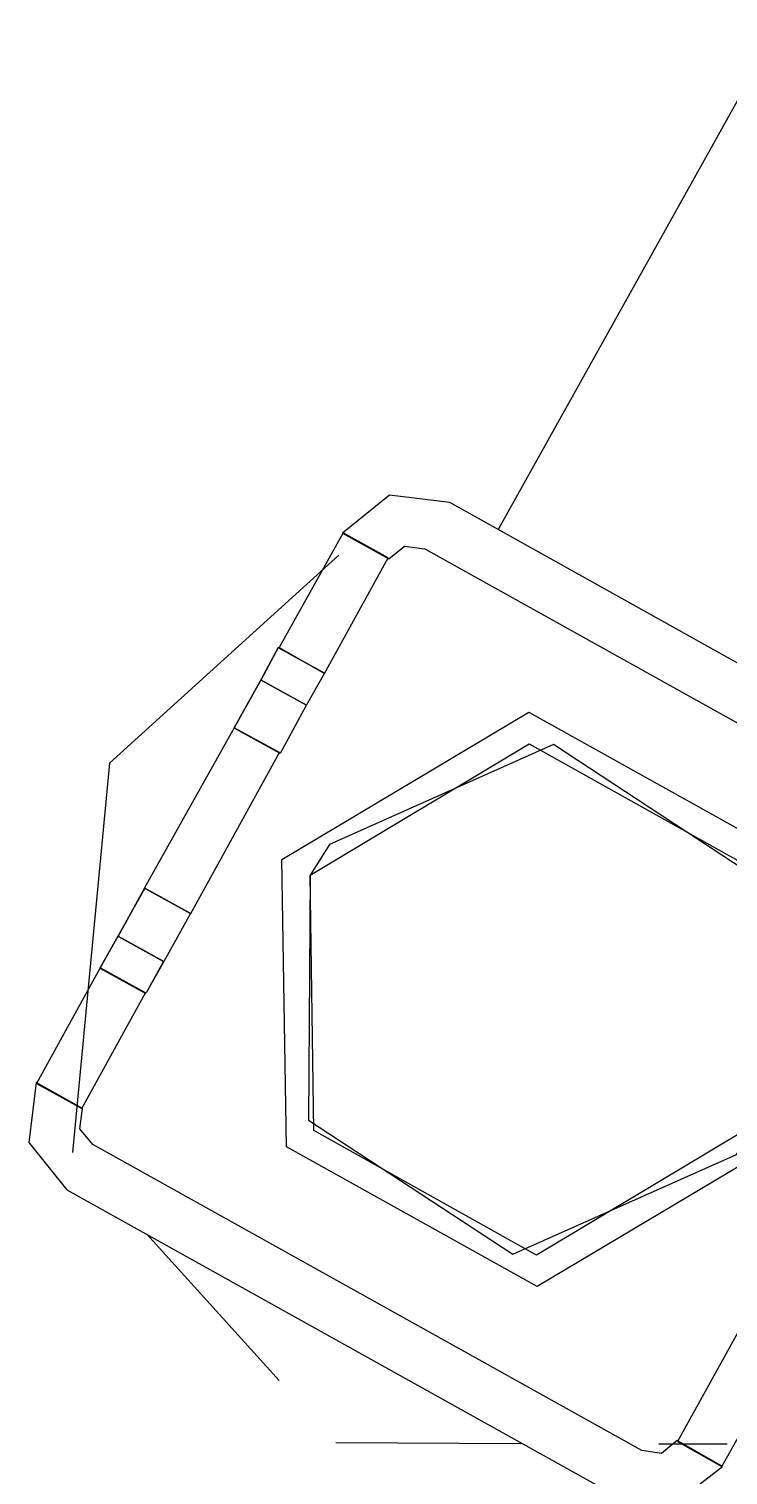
# Model space of a CAD drawing. Header units: metres. Extents: x 2.3 to 42.8, y 0.9 to 31.9.
# Drawn here: x 22.88935 to 22.89985, y 14.10033 to 14.12205 of the extents above; entities that cross this region are included whole.
import ezdxf

# ---------------------------------------------------------------- set-up
doc = ezdxf.new("R2010")
doc.units = ezdxf.units.M
doc.layers.add('PARETI_STRUTTURE', color=7, linetype='Continuous')

msp = doc.modelspace()

# ---------------------------------------------------------------- linework, layer by layer
at = {"layer": 'PARETI_STRUTTURE'}
for points in [[(22.979368, 14.263238), (22.896395, 14.11453)], [(22.894002, 14.114145), (22.890558, 14.11102), (22.890002, 14.105173)], [(22.892432, 14.111552), (22.892835, 14.112274), (22.893099, 14.11276)], [(22.892432, 14.111552), (22.892835, 14.112274), (22.893099, 14.11276)], [(22.892432, 14.111552), (22.892835, 14.112274), (22.893099, 14.11276)], [(22.892432, 14.111552), (22.892835, 14.112274), (22.893099, 14.11276)], [(22.892432, 14.111552), (22.892835, 14.112274), (22.893099, 14.11276)], [(22.892432, 14.111552), (22.892835, 14.112274), (22.893099, 14.11276)], [(22.892432, 14.111552), (22.892835, 14.112274), (22.893099, 14.11276)], [(22.892432, 14.111552), (22.892835, 14.112274), (22.893099, 14.11276)], [(22.892432, 14.111552), (22.892835, 14.112274), (22.893099, 14.11276)], [(22.892432, 14.111552), (22.892835, 14.112274), (22.893099, 14.11276)], [(22.892432, 14.111552), (22.892835, 14.112274), (22.893099, 14.11276)], [(22.892432, 14.111552), (22.892835, 14.112274), (22.893099, 14.11276)], [(22.892432, 14.111552), (22.892835, 14.112274), (22.893099, 14.11276)], [(22.892432, 14.111552), (22.892835, 14.112274), (22.893099, 14.11276)], [(22.892432, 14.111552), (22.892835, 14.112274), (22.893099, 14.11276)], [(22.892432, 14.111552), (22.892835, 14.112274), (22.893099, 14.11276)], [(22.892432, 14.111552), (22.892835, 14.112274), (22.893099, 14.11276)], [(22.892432, 14.111552), (22.892835, 14.112274), (22.893099, 14.11276)], [(22.892432, 14.111552), (22.892835, 14.112274), (22.893099, 14.11276)], [(22.892432, 14.111552), (22.892835, 14.112274), (22.893099, 14.11276)], [(22.892432, 14.111552), (22.892835, 14.112274), (22.893099, 14.11276)], [(22.892432, 14.111552), (22.892835, 14.112274), (22.893099, 14.11276)], [(22.892432, 14.111552), (22.892835, 14.112274), (22.893099, 14.11276)], [(22.892432, 14.111552), (22.892835, 14.112274), (22.893099, 14.11276)], [(22.892432, 14.111552), (22.892835, 14.112274), (22.893099, 14.11276)], [(22.892432, 14.111552), (22.892835, 14.112274), (22.893099, 14.11276)], [(22.892432, 14.111552), (22.892835, 14.112274), (22.893099, 14.11276)], [(22.892432, 14.111552), (22.892835, 14.112274), (22.893099, 14.11276)], [(22.892432, 14.111552), (22.892835, 14.112274), (22.893099, 14.11276)], [(22.892432, 14.111552), (22.892835, 14.112274), (22.893099, 14.11276)], [(22.892432, 14.111552), (22.892835, 14.112274), (22.893099, 14.11276)], [(22.892432, 14.111552), (22.892835, 14.112274), (22.893099, 14.11276)], [(22.892432, 14.111552), (22.892835, 14.112274), (22.893099, 14.11276)], [(22.892432, 14.111552), (22.892835, 14.112274), (22.893099, 14.11276)], [(22.892432, 14.111552), (22.892835, 14.112274), (22.893099, 14.11276)], [(22.892432, 14.111552), (22.892835, 14.112274), (22.893099, 14.11276)], [(22.892432, 14.111552), (22.892835, 14.112274), (22.893099, 14.11276)], [(22.892432, 14.111552), (22.892835, 14.112274), (22.893099, 14.11276)], [(22.892432, 14.111552), (22.892835, 14.112274), (22.893099, 14.11276)], [(22.892432, 14.111552), (22.892835, 14.112274), (22.893099, 14.11276)], [(22.892432, 14.111552), (22.892835, 14.112274), (22.893099, 14.11276)], [(22.892432, 14.111552), (22.892835, 14.112274), (22.893099, 14.11276)], [(22.892432, 14.111552), (22.892835, 14.112274), (22.893099, 14.11276)], [(22.892432, 14.111552), (22.892835, 14.112274), (22.893099, 14.11276)], [(22.892432, 14.111552), (22.892835, 14.112274), (22.893099, 14.11276)], [(22.892432, 14.111552), (22.892835, 14.112274), (22.893099, 14.11276)], [(22.892432, 14.111552), (22.892835, 14.112274), (22.893099, 14.11276)], [(22.892432, 14.111552), (22.892835, 14.112274), (22.893099, 14.11276)], [(22.892432, 14.111552), (22.892835, 14.112274), (22.893099, 14.11276)], [(22.892432, 14.111552), (22.892835, 14.112274), (22.893099, 14.11276)], [(22.89379, 14.112373), (22.893109, 14.112748)], [(22.89379, 14.112373), (22.893109, 14.112748)], [(22.89379, 14.112373), (22.893109, 14.112748)], [(22.89379, 14.112373), (22.893109, 14.112748)], [(22.89379, 14.112373), (22.893109, 14.112748)], [(22.89379, 14.112373), (22.893109, 14.112748)], [(22.89379, 14.112373), (22.893109, 14.112748)], [(22.89379, 14.112373), (22.893109, 14.112748)], [(22.89379, 14.112373), (22.893109, 14.112748)], [(22.89379, 14.112373), (22.893109, 14.112748)], [(22.89379, 14.112373), (22.893109, 14.112748)], [(22.89379, 14.112373), (22.893109, 14.112748)], [(22.89379, 14.112373), (22.893109, 14.112748)], [(22.89379, 14.112373), (22.893109, 14.112748)], [(22.89379, 14.112373), (22.893109, 14.112748)], [(22.89379, 14.112373), (22.893109, 14.112748)], [(22.89379, 14.112373), (22.893109, 14.112748)], [(22.89379, 14.112373), (22.893109, 14.112748)], [(22.89379, 14.112373), (22.893109, 14.112748)], [(22.89379, 14.112373), (22.893109, 14.112748)], [(22.89379, 14.112373), (22.893109, 14.112748)], [(22.89379, 14.112373), (22.893109, 14.112748)], [(22.89379, 14.112373), (22.893109, 14.112748)], [(22.89379, 14.112373), (22.893109, 14.112748)], [(22.89379, 14.112373), (22.893109, 14.112748)], [(22.89379, 14.112373), (22.893109, 14.112748)], [(22.89379, 14.112373), (22.893109, 14.112748)], [(22.89379, 14.112373), (22.893109, 14.112748)], [(22.89379, 14.112373), (22.893109, 14.112748)], [(22.89379, 14.112373), (22.893109, 14.112748)], [(22.89379, 14.112373), (22.893109, 14.112748)], [(22.89379, 14.112373), (22.893109, 14.112748)], [(22.89379, 14.112373), (22.893109, 14.112748)], [(22.89379, 14.112373), (22.893109, 14.112748)], [(22.89379, 14.112373), (22.893109, 14.112748)], [(22.89379, 14.112373), (22.893109, 14.112748)], [(22.89379, 14.112373), (22.893109, 14.112748)], [(22.89379, 14.112373), (22.893109, 14.112748)], [(22.89379, 14.112373), (22.893109, 14.112748)], [(22.89379, 14.112373), (22.893109, 14.112748)], [(22.89379, 14.112373), (22.893109, 14.112748)], [(22.89379, 14.112373), (22.893109, 14.112748)], [(22.89379, 14.112373), (22.893109, 14.112748)], [(22.89379, 14.112373), (22.893109, 14.112748)], [(22.89379, 14.112373), (22.893109, 14.112748)], [(22.89379, 14.112373), (22.893109, 14.112748)], [(22.89379, 14.112373), (22.893109, 14.112748)], [(22.89379, 14.112373), (22.893109, 14.112748)], [(22.89379, 14.112373), (22.893109, 14.112748)], [(22.89379, 14.112373), (22.893109, 14.112748)], [(22.89379, 14.112373), (22.893512, 14.111887), (22.893123, 14.111165)], [(22.89379, 14.112373), (22.893512, 14.111887), (22.893123, 14.111165)], [(22.89379, 14.112373), (22.893512, 14.111887), (22.893123, 14.111165)], [(22.89379, 14.112373), (22.893512, 14.111887), (22.893123, 14.111165)], [(22.89379, 14.112373), (22.893512, 14.111887), (22.893123, 14.111165)], [(22.89379, 14.112373), (22.893512, 14.111887), (22.893123, 14.111165)], [(22.89379, 14.112373), (22.893512, 14.111887), (22.893123, 14.111165)], [(22.89379, 14.112373), (22.893512, 14.111887), (22.893123, 14.111165)], [(22.89379, 14.112373), (22.893512, 14.111887), (22.893123, 14.111165)], [(22.89379, 14.112373), (22.893512, 14.111887), (22.893123, 14.111165)], [(22.89379, 14.112373), (22.893512, 14.111887), (22.893123, 14.111165)], [(22.89379, 14.112373), (22.893512, 14.111887), (22.893123, 14.111165)], [(22.89379, 14.112373), (22.893512, 14.111887), (22.893123, 14.111165)], [(22.89379, 14.112373), (22.893512, 14.111887), (22.893123, 14.111165)], [(22.89379, 14.112373), (22.893512, 14.111887), (22.893123, 14.111165)], [(22.89379, 14.112373), (22.893512, 14.111887), (22.893123, 14.111165)], [(22.89379, 14.112373), (22.893512, 14.111887), (22.893123, 14.111165)], [(22.89379, 14.112373), (22.893512, 14.111887), (22.893123, 14.111165)], [(22.89379, 14.112373), (22.893512, 14.111887), (22.893123, 14.111165)], [(22.89379, 14.112373), (22.893512, 14.111887), (22.893123, 14.111165)], [(22.89379, 14.112373), (22.893512, 14.111887), (22.893123, 14.111165)], [(22.89379, 14.112373), (22.893512, 14.111887), (22.893123, 14.111165)], [(22.89379, 14.112373), (22.893512, 14.111887), (22.893123, 14.111165)], [(22.89379, 14.112373), (22.893512, 14.111887), (22.893123, 14.111165)], [(22.89379, 14.112373), (22.893512, 14.111887), (22.893123, 14.111165)], [(22.89379, 14.112373), (22.893512, 14.111887), (22.893123, 14.111165)], [(22.89379, 14.112373), (22.893512, 14.111887), (22.893123, 14.111165)], [(22.89379, 14.112373), (22.893512, 14.111887), (22.893123, 14.111165)], [(22.89379, 14.112373), (22.893512, 14.111887), (22.893123, 14.111165)], [(22.89379, 14.112373), (22.893512, 14.111887), (22.893123, 14.111165)], [(22.89379, 14.112373), (22.893512, 14.111887), (22.893123, 14.111165)], [(22.89379, 14.112373), (22.893512, 14.111887), (22.893123, 14.111165)], [(22.89379, 14.112373), (22.893512, 14.111887), (22.893123, 14.111165)], [(22.89379, 14.112373), (22.893512, 14.111887), (22.893123, 14.111165)], [(22.89379, 14.112373), (22.893512, 14.111887), (22.893123, 14.111165)], [(22.89379, 14.112373), (22.893512, 14.111887), (22.893123, 14.111165)], [(22.89379, 14.112373), (22.893512, 14.111887), (22.893123, 14.111165)], [(22.89379, 14.112373), (22.893512, 14.111887), (22.893123, 14.111165)], [(22.89379, 14.112373), (22.893512, 14.111887), (22.893123, 14.111165)], [(22.89379, 14.112373), (22.893512, 14.111887), (22.893123, 14.111165)], [(22.89379, 14.112373), (22.893512, 14.111887), (22.893123, 14.111165)], [(22.89379, 14.112373), (22.893512, 14.111887), (22.893123, 14.111165)], [(22.89379, 14.112373), (22.893512, 14.111887), (22.893123, 14.111165)], [(22.89379, 14.112373), (22.893512, 14.111887), (22.893123, 14.111165)], [(22.89379, 14.112373), (22.893512, 14.111887), (22.893123, 14.111165)], [(22.89379, 14.112373), (22.893512, 14.111887), (22.893123, 14.111165)], [(22.89379, 14.112373), (22.893512, 14.111887), (22.893123, 14.111165)], [(22.89379, 14.112373), (22.893512, 14.111887), (22.893123, 14.111165)], [(22.89379, 14.112373), (22.893512, 14.111887), (22.893123, 14.111165)], [(22.89379, 14.112373), (22.893512, 14.111887), (22.893123, 14.111165)], [(22.89379, 14.112373), (22.893512, 14.111887), (22.893123, 14.111165)], [(22.89379, 14.112373), (22.893512, 14.111887), (22.893123, 14.111165)], [(22.89379, 14.112373), (22.893512, 14.111887), (22.893123, 14.111165)], [(22.89379, 14.112373), (22.893512, 14.111887), (22.893123, 14.111165)], [(22.893519, 14.111888), (22.892838, 14.112263)], [(22.893519, 14.111888), (22.892838, 14.112263)], [(22.893519, 14.111888), (22.892838, 14.112263)], [(22.893519, 14.111888), (22.892838, 14.112263)], [(22.893519, 14.111888), (22.892838, 14.112263)], [(22.893519, 14.111888), (22.892838, 14.112263)], [(22.893519, 14.111888), (22.892838, 14.112263)], [(22.893519, 14.111888), (22.892838, 14.112263)], [(22.893519, 14.111888), (22.892838, 14.112263)], [(22.893519, 14.111888), (22.892838, 14.112263)], [(22.893519, 14.111888), (22.892838, 14.112263)], [(22.893519, 14.111888), (22.892838, 14.112263)], [(22.893519, 14.111888), (22.892838, 14.112263)], [(22.893519, 14.111888), (22.892838, 14.112263)], [(22.893519, 14.111888), (22.892838, 14.112263)], [(22.893519, 14.111888), (22.892838, 14.112263)], [(22.893519, 14.111888), (22.892838, 14.112263)], [(22.893519, 14.111888), (22.892838, 14.112263)], [(22.893519, 14.111888), (22.892838, 14.112263)], [(22.893519, 14.111888), (22.892838, 14.112263)], [(22.893519, 14.111888), (22.892838, 14.112263)], [(22.893519, 14.111888), (22.892838, 14.112263)], [(22.893519, 14.111888), (22.892838, 14.112263)], [(22.893519, 14.111888), (22.892838, 14.112263)], [(22.893519, 14.111888), (22.892838, 14.112263)], [(22.893519, 14.111888), (22.892838, 14.112263)], [(22.893519, 14.111888), (22.892838, 14.112263)], [(22.893519, 14.111888), (22.892838, 14.112263)], [(22.893519, 14.111888), (22.892838, 14.112263)], [(22.893519, 14.111888), (22.892838, 14.112263)], [(22.893519, 14.111888), (22.892838, 14.112263)], [(22.893519, 14.111888), (22.892838, 14.112263)], [(22.893519, 14.111888), (22.892838, 14.112263)], [(22.893519, 14.111888), (22.892838, 14.112263)], [(22.893519, 14.111888), (22.892838, 14.112263)], [(22.893519, 14.111888), (22.892838, 14.112263)], [(22.893519, 14.111888), (22.892838, 14.112263)], [(22.893519, 14.111888), (22.892838, 14.112263)], [(22.893519, 14.111888), (22.892838, 14.112263)], [(22.893519, 14.111888), (22.892838, 14.112263)], [(22.893519, 14.111888), (22.892838, 14.112263)], [(22.893519, 14.111888), (22.892838, 14.112263)], [(22.893519, 14.111888), (22.892838, 14.112263)], [(22.893519, 14.111888), (22.892838, 14.112263)], [(22.893519, 14.111888), (22.892838, 14.112263)], [(22.893519, 14.111888), (22.892838, 14.112263)], [(22.893519, 14.111888), (22.892838, 14.112263)], [(22.893519, 14.111888), (22.892838, 14.112263)], [(22.893519, 14.111888), (22.892838, 14.112263)], [(22.893519, 14.111888), (22.892838, 14.112263)], [(22.893519, 14.111888), (22.892838, 14.112263)], [(22.893519, 14.111888), (22.892838, 14.112263)], [(22.893519, 14.111888), (22.892838, 14.112263)], [(22.893519, 14.111888), (22.892838, 14.112263)], [(22.893519, 14.111888), (22.892838, 14.112263)], [(22.893519, 14.111888), (22.892838, 14.112263)], [(22.893519, 14.111888), (22.892838, 14.112263)], [(22.893519, 14.111888), (22.892838, 14.112263)], [(22.893519, 14.111888), (22.892838, 14.112263)], [(22.893519, 14.111888), (22.892838, 14.112263)], [(22.893519, 14.111888), (22.892838, 14.112263)], [(22.893519, 14.111888), (22.892838, 14.112263)], [(22.893519, 14.111888), (22.892838, 14.112263)], [(22.893519, 14.111888), (22.892838, 14.112263)], [(22.893519, 14.111888), (22.892838, 14.112263)], [(22.893519, 14.111888), (22.892838, 14.112263)], [(22.893519, 14.111888), (22.892838, 14.112263)], [(22.893519, 14.111888), (22.892838, 14.112263)], [(22.893519, 14.111888), (22.892838, 14.112263)], [(22.893519, 14.111888), (22.892838, 14.112263)], [(22.893519, 14.111888), (22.892838, 14.112263)], [(22.893519, 14.111888), (22.892838, 14.112263)], [(22.893519, 14.111888), (22.892838, 14.112263)], [(22.893519, 14.111888), (22.892838, 14.112263)], [(22.893519, 14.111888), (22.892838, 14.112263)], [(22.893519, 14.111888), (22.892838, 14.112263)], [(22.893519, 14.111888), (22.892838, 14.112263)], [(22.893519, 14.111888), (22.892838, 14.112263)], [(22.893519, 14.111888), (22.892838, 14.112263)], [(22.893519, 14.111888), (22.892838, 14.112263)], [(22.893519, 14.111888), (22.892838, 14.112263)], [(22.893519, 14.111888), (22.892838, 14.112263)], [(22.893519, 14.111888), (22.892838, 14.112263)], [(22.893519, 14.111888), (22.892838, 14.112263)], [(22.893519, 14.111888), (22.892838, 14.112263)], [(22.893519, 14.111888), (22.892838, 14.112263)], [(22.893519, 14.111888), (22.892838, 14.112263)], [(22.893519, 14.111888), (22.892838, 14.112263)], [(22.893519, 14.111888), (22.892838, 14.112263)], [(22.893519, 14.111888), (22.892838, 14.112263)], [(22.893519, 14.111888), (22.892838, 14.112263)], [(22.893519, 14.111888), (22.892838, 14.112263)], [(22.893519, 14.111888), (22.892838, 14.112263)], [(22.893519, 14.111888), (22.892838, 14.112263)], [(22.893519, 14.111888), (22.892838, 14.112263)], [(22.893519, 14.111888), (22.892838, 14.112263)], [(22.893519, 14.111888), (22.892838, 14.112263)], [(22.893519, 14.111888), (22.892838, 14.112263)], [(22.893519, 14.111888), (22.892838, 14.112263)], [(22.893519, 14.111888), (22.892838, 14.112263)], [(22.893519, 14.111888), (22.892838, 14.112263)], [(22.893519, 14.111888), (22.892838, 14.112263)], [(22.893519, 14.111888), (22.892838, 14.112263)], [(22.893519, 14.111888), (22.892838, 14.112263)], [(22.893117, 14.11117), (22.892437, 14.111545)], [(22.893117, 14.11117), (22.892437, 14.111545)], [(22.893117, 14.11117), (22.892437, 14.111545)], [(22.893117, 14.11117), (22.892437, 14.111545)], [(22.893117, 14.11117), (22.892437, 14.111545)], [(22.893117, 14.11117), (22.892437, 14.111545)], [(22.893117, 14.11117), (22.892437, 14.111545)], [(22.893117, 14.11117), (22.892437, 14.111545)], [(22.893117, 14.11117), (22.892437, 14.111545)], [(22.893117, 14.11117), (22.892437, 14.111545)], [(22.893117, 14.11117), (22.892437, 14.111545)], [(22.893117, 14.11117), (22.892437, 14.111545)], [(22.893117, 14.11117), (22.892437, 14.111545)], [(22.893117, 14.11117), (22.892437, 14.111545)], [(22.893117, 14.11117), (22.892437, 14.111545)], [(22.893117, 14.11117), (22.892437, 14.111545)], [(22.893117, 14.11117), (22.892437, 14.111545)], [(22.893117, 14.11117), (22.892437, 14.111545)], [(22.893117, 14.11117), (22.892437, 14.111545)], [(22.893117, 14.11117), (22.892437, 14.111545)], [(22.893117, 14.11117), (22.892437, 14.111545)], [(22.893117, 14.11117), (22.892437, 14.111545)], [(22.893117, 14.11117), (22.892437, 14.111545)], [(22.893117, 14.11117), (22.892437, 14.111545)], [(22.893117, 14.11117), (22.892437, 14.111545)], [(22.893117, 14.11117), (22.892437, 14.111545)], [(22.893117, 14.11117), (22.892437, 14.111545)], [(22.893117, 14.11117), (22.892437, 14.111545)], [(22.893117, 14.11117), (22.892437, 14.111545)], [(22.893117, 14.11117), (22.892437, 14.111545)], [(22.893117, 14.11117), (22.892437, 14.111545)], [(22.893117, 14.11117), (22.892437, 14.111545)], [(22.893117, 14.11117), (22.892437, 14.111545)], [(22.893117, 14.11117), (22.892437, 14.111545)], [(22.893117, 14.11117), (22.892437, 14.111545)], [(22.893117, 14.11117), (22.892437, 14.111545)], [(22.893117, 14.11117), (22.892437, 14.111545)], [(22.893117, 14.11117), (22.892437, 14.111545)], [(22.893117, 14.11117), (22.892437, 14.111545)], [(22.893117, 14.11117), (22.892437, 14.111545)], [(22.893117, 14.11117), (22.892437, 14.111545)], [(22.893117, 14.11117), (22.892437, 14.111545)], [(22.893117, 14.11117), (22.892437, 14.111545)], [(22.893117, 14.11117), (22.892437, 14.111545)], [(22.893117, 14.11117), (22.892437, 14.111545)], [(22.893117, 14.11117), (22.892437, 14.111545)], [(22.893117, 14.11117), (22.892437, 14.111545)], [(22.893117, 14.11117), (22.892437, 14.111545)], [(22.893117, 14.11117), (22.892437, 14.111545)], [(22.893117, 14.11117), (22.892437, 14.111545)], [(22.890684, 14.108416), (22.89042, 14.107944), (22.890684, 14.108416), (22.89042, 14.107944), (22.890684, 14.108416), (22.89042, 14.107944), (22.890684, 14.108416), (22.89042, 14.107944), (22.890684, 14.108416), (22.89042, 14.107944), (22.890684, 14.108416), (22.89042, 14.107944), (22.890684, 14.108416), (22.89042, 14.107944), (22.890684, 14.108416), (22.89042, 14.107944), (22.890684, 14.108416), (22.89042, 14.107944), (22.890684, 14.108416), (22.89042, 14.107944), (22.890684, 14.108416), (22.89042, 14.107944), (22.890684, 14.108416), (22.89042, 14.107944), (22.890684, 14.108416), (22.89042, 14.107944), (22.890684, 14.108416), (22.89042, 14.107944), (22.890684, 14.108416), (22.89042, 14.107944), (22.890684, 14.108416), (22.89042, 14.107944), (22.890684, 14.108416), (22.89042, 14.107944), (22.890684, 14.108416), (22.89042, 14.107944), (22.890684, 14.108416), (22.89042, 14.107944), (22.890684, 14.108416), (22.89042, 14.107944), (22.890684, 14.108416), (22.89042, 14.107944), (22.890684, 14.108416), (22.89042, 14.107944), (22.890684, 14.108416), (22.89042, 14.107944), (22.890684, 14.108416), (22.89042, 14.107944), (22.890684, 14.108416), (22.89042, 14.107944), (22.890684, 14.108416), (22.89042, 14.107944), (22.890684, 14.108416), (22.89042, 14.107944), (22.889462, 14.106208), (22.890142, 14.105833), (22.8911, 14.107569), (22.89042, 14.107944), (22.890684, 14.108416), (22.891087, 14.109138)], [(22.890687, 14.108423), (22.89109, 14.109145)], [(22.890687, 14.108423), (22.89109, 14.109145)], [(22.890687, 14.108423), (22.89109, 14.109145)], [(22.890687, 14.108423), (22.89109, 14.109145)], [(22.890687, 14.108423), (22.89109, 14.109145)], [(22.890687, 14.108423), (22.89109, 14.109145)], [(22.890687, 14.108423), (22.89109, 14.109145)], [(22.890687, 14.108423), (22.89109, 14.109145)], [(22.890687, 14.108423), (22.89109, 14.109145)], [(22.890687, 14.108423), (22.89109, 14.109145)], [(22.890687, 14.108423), (22.89109, 14.109145)], [(22.890687, 14.108423), (22.89109, 14.109145)], [(22.890687, 14.108423), (22.89109, 14.109145)], [(22.890687, 14.108423), (22.89109, 14.109145)], [(22.890687, 14.108423), (22.89109, 14.109145)], [(22.890687, 14.108423), (22.89109, 14.109145)], [(22.890687, 14.108423), (22.89109, 14.109145)], [(22.890687, 14.108423), (22.89109, 14.109145)], [(22.890687, 14.108423), (22.89109, 14.109145)], [(22.890687, 14.108423), (22.89109, 14.109145)], [(22.890687, 14.108423), (22.89109, 14.109145)], [(22.890687, 14.108423), (22.89109, 14.109145)], [(22.890687, 14.108423), (22.89109, 14.109145)], [(22.890687, 14.108423), (22.89109, 14.109145)], [(22.890687, 14.108423), (22.89109, 14.109145)], [(22.890687, 14.108423), (22.89109, 14.109145)], [(22.890687, 14.108423), (22.89109, 14.109145)], [(22.890687, 14.108423), (22.89109, 14.109145)], [(22.890687, 14.108423), (22.89109, 14.109145)], [(22.890687, 14.108423), (22.89109, 14.109145)], [(22.890687, 14.108423), (22.89109, 14.109145)], [(22.890687, 14.108423), (22.89109, 14.109145)], [(22.890687, 14.108423), (22.89109, 14.109145)], [(22.890687, 14.108423), (22.89109, 14.109145)], [(22.890687, 14.108423), (22.89109, 14.109145)], [(22.890687, 14.108423), (22.89109, 14.109145)], [(22.890687, 14.108423), (22.89109, 14.109145)], [(22.890687, 14.108423), (22.89109, 14.109145)], [(22.890687, 14.108423), (22.89109, 14.109145)], [(22.890687, 14.108423), (22.89109, 14.109145)], [(22.890687, 14.108423), (22.89109, 14.109145)], [(22.890687, 14.108423), (22.89109, 14.109145)], [(22.890687, 14.108423), (22.89109, 14.109145)], [(22.890687, 14.108423), (22.89109, 14.109145)], [(22.890687, 14.108423), (22.89109, 14.109145)], [(22.890687, 14.108423), (22.89109, 14.109145)], [(22.890687, 14.108423), (22.89109, 14.109145)], [(22.890687, 14.108423), (22.89109, 14.109145)], [(22.890687, 14.108423), (22.89109, 14.109145)], [(22.891774, 14.108763), (22.891094, 14.109138)], [(22.891774, 14.108763), (22.891094, 14.109138)], [(22.891774, 14.108763), (22.891094, 14.109138)], [(22.891774, 14.108763), (22.891094, 14.109138)], [(22.891774, 14.108763), (22.891094, 14.109138)], [(22.891774, 14.108763), (22.891094, 14.109138)], [(22.891774, 14.108763), (22.891094, 14.109138)], [(22.891774, 14.108763), (22.891094, 14.109138)], [(22.891774, 14.108763), (22.891094, 14.109138)], [(22.891774, 14.108763), (22.891094, 14.109138)], [(22.891774, 14.108763), (22.891094, 14.109138)], [(22.891774, 14.108763), (22.891094, 14.109138)], [(22.891774, 14.108763), (22.891094, 14.109138)], [(22.891774, 14.108763), (22.891094, 14.109138)], [(22.891774, 14.108763), (22.891094, 14.109138)], [(22.891774, 14.108763), (22.891094, 14.109138)], [(22.891774, 14.108763), (22.891094, 14.109138)], [(22.891774, 14.108763), (22.891094, 14.109138)], [(22.891774, 14.108763), (22.891094, 14.109138)], [(22.891774, 14.108763), (22.891094, 14.109138)], [(22.891774, 14.108763), (22.891094, 14.109138)], [(22.891774, 14.108763), (22.891094, 14.109138)], [(22.891774, 14.108763), (22.891094, 14.109138)], [(22.891774, 14.108763), (22.891094, 14.109138)], [(22.891774, 14.108763), (22.891094, 14.109138)], [(22.891774, 14.108763), (22.891094, 14.109138)], [(22.891774, 14.108763), (22.891094, 14.109138)], [(22.891774, 14.108763), (22.891094, 14.109138)], [(22.891774, 14.108763), (22.891094, 14.109138)], [(22.891774, 14.108763), (22.891094, 14.109138)], [(22.891774, 14.108763), (22.891094, 14.109138)], [(22.891774, 14.108763), (22.891094, 14.109138)], [(22.891774, 14.108763), (22.891094, 14.109138)], [(22.891774, 14.108763), (22.891094, 14.109138)], [(22.891774, 14.108763), (22.891094, 14.109138)], [(22.891774, 14.108763), (22.891094, 14.109138)], [(22.891774, 14.108763), (22.891094, 14.109138)], [(22.891774, 14.108763), (22.891094, 14.109138)], [(22.891774, 14.108763), (22.891094, 14.109138)], [(22.891774, 14.108763), (22.891094, 14.109138)], [(22.891774, 14.108763), (22.891094, 14.109138)], [(22.891774, 14.108763), (22.891094, 14.109138)], [(22.891774, 14.108763), (22.891094, 14.109138)], [(22.891774, 14.108763), (22.891094, 14.109138)], [(22.891774, 14.108763), (22.891094, 14.109138)], [(22.891774, 14.108763), (22.891094, 14.109138)], [(22.891774, 14.108763), (22.891094, 14.109138)], [(22.891774, 14.108763), (22.891094, 14.109138)], [(22.891774, 14.108763), (22.891094, 14.109138)], [(22.891774, 14.108763), (22.891094, 14.109138)], [(22.891774, 14.108763), (22.891372, 14.108041), (22.891108, 14.107569)], [(22.891774, 14.108763), (22.891372, 14.108041)], [(22.891774, 14.108763), (22.891372, 14.108041)], [(22.891774, 14.108763), (22.891372, 14.108041)], [(22.891774, 14.108763), (22.891372, 14.108041)], [(22.891774, 14.108763), (22.891372, 14.108041)], [(22.891774, 14.108763), (22.891372, 14.108041)], [(22.891774, 14.108763), (22.891372, 14.108041)], [(22.891774, 14.108763), (22.891372, 14.108041)], [(22.891774, 14.108763), (22.891372, 14.108041)], [(22.891774, 14.108763), (22.891372, 14.108041)], [(22.891774, 14.108763), (22.891372, 14.108041)], [(22.891774, 14.108763), (22.891372, 14.108041)], [(22.891774, 14.108763), (22.891372, 14.108041)], [(22.891774, 14.108763), (22.891372, 14.108041)], [(22.891774, 14.108763), (22.891372, 14.108041)], [(22.891774, 14.108763), (22.891372, 14.108041)], [(22.891774, 14.108763), (22.891372, 14.108041)], [(22.891774, 14.108763), (22.891372, 14.108041)], [(22.891774, 14.108763), (22.891372, 14.108041)], [(22.891774, 14.108763), (22.891372, 14.108041)], [(22.891774, 14.108763), (22.891372, 14.108041)], [(22.891774, 14.108763), (22.891372, 14.108041)], [(22.891774, 14.108763), (22.891372, 14.108041)], [(22.891774, 14.108763), (22.891372, 14.108041)], [(22.891774, 14.108763), (22.891372, 14.108041)], [(22.891774, 14.108763), (22.891372, 14.108041)], [(22.891774, 14.108763), (22.891372, 14.108041)], [(22.891774, 14.108763), (22.891372, 14.108041)], [(22.891774, 14.108763), (22.891372, 14.108041)], [(22.891774, 14.108763), (22.891372, 14.108041)], [(22.891774, 14.108763), (22.891372, 14.108041)], [(22.891774, 14.108763), (22.891372, 14.108041)], [(22.891774, 14.108763), (22.891372, 14.108041)], [(22.891774, 14.108763), (22.891372, 14.108041)], [(22.891774, 14.108763), (22.891372, 14.108041)], [(22.891774, 14.108763), (22.891372, 14.108041)], [(22.891774, 14.108763), (22.891372, 14.108041)], [(22.891774, 14.108763), (22.891372, 14.108041)], [(22.891774, 14.108763), (22.891372, 14.108041)], [(22.891774, 14.108763), (22.891372, 14.108041)], [(22.891774, 14.108763), (22.891372, 14.108041)], [(22.891774, 14.108763), (22.891372, 14.108041)], [(22.891774, 14.108763), (22.891372, 14.108041)], [(22.891774, 14.108763), (22.891372, 14.108041)], [(22.891774, 14.108763), (22.891372, 14.108041)], [(22.891774, 14.108763), (22.891372, 14.108041)], [(22.891774, 14.108763), (22.891372, 14.108041)], [(22.891774, 14.108763), (22.891372, 14.108041)], [(22.891774, 14.108763), (22.891372, 14.108041)], [(22.891774, 14.108763), (22.891372, 14.108041)], [(22.891774, 14.108763), (22.891372, 14.108041)], [(22.891774, 14.108763), (22.891372, 14.108041)], [(22.891774, 14.108763), (22.891372, 14.108041)], [(22.890687, 14.108423), (22.891367, 14.108048)], [(22.890687, 14.108423), (22.891367, 14.108048)], [(22.890687, 14.108423), (22.891367, 14.108048)], [(22.890687, 14.108423), (22.891367, 14.108048)], [(22.890687, 14.108423), (22.891367, 14.108048)], [(22.890687, 14.108423), (22.891367, 14.108048)], [(22.890687, 14.108423), (22.891367, 14.108048)], [(22.890687, 14.108423), (22.891367, 14.108048)], [(22.890687, 14.108423), (22.891367, 14.108048)], [(22.890687, 14.108423), (22.891367, 14.108048)], [(22.890687, 14.108423), (22.891367, 14.108048)], [(22.890687, 14.108423), (22.891367, 14.108048)], [(22.890687, 14.108423), (22.891367, 14.108048)], [(22.890687, 14.108423), (22.891367, 14.108048)], [(22.890687, 14.108423), (22.891367, 14.108048)], [(22.890687, 14.108423), (22.891367, 14.108048)], [(22.890687, 14.108423), (22.891367, 14.108048)], [(22.890687, 14.108423), (22.891367, 14.108048)], [(22.890687, 14.108423), (22.891367, 14.108048)], [(22.890687, 14.108423), (22.891367, 14.108048)], [(22.890687, 14.108423), (22.891367, 14.108048)], [(22.890687, 14.108423), (22.891367, 14.108048)], [(22.890687, 14.108423), (22.891367, 14.108048)], [(22.890687, 14.108423), (22.891367, 14.108048)], [(22.890687, 14.108423), (22.891367, 14.108048)], [(22.890687, 14.108423), (22.891367, 14.108048)], [(22.890687, 14.108423), (22.891367, 14.108048)], [(22.890687, 14.108423), (22.891367, 14.108048)], [(22.890687, 14.108423), (22.891367, 14.108048)], [(22.890687, 14.108423), (22.891367, 14.108048)], [(22.890687, 14.108423), (22.891367, 14.108048)], [(22.890687, 14.108423), (22.891367, 14.108048)], [(22.890687, 14.108423), (22.891367, 14.108048)], [(22.890687, 14.108423), (22.891367, 14.108048)], [(22.890687, 14.108423), (22.891367, 14.108048)], [(22.890687, 14.108423), (22.891367, 14.108048)], [(22.890687, 14.108423), (22.891367, 14.108048)], [(22.890687, 14.108423), (22.891367, 14.108048)], [(22.890687, 14.108423), (22.891367, 14.108048)], [(22.890687, 14.108423), (22.891367, 14.108048)], [(22.890687, 14.108423), (22.891367, 14.108048)], [(22.890687, 14.108423), (22.891367, 14.108048)], [(22.890687, 14.108423), (22.891367, 14.108048)], [(22.890687, 14.108423), (22.891367, 14.108048)], [(22.890687, 14.108423), (22.891367, 14.108048)], [(22.890687, 14.108423), (22.891367, 14.108048)], [(22.890687, 14.108423), (22.891367, 14.108048)], [(22.890687, 14.108423), (22.891367, 14.108048)], [(22.890687, 14.108423), (22.891367, 14.108048)], [(22.890687, 14.108423), (22.891367, 14.108048)], [(22.890687, 14.108423), (22.891367, 14.108048)], [(22.890687, 14.108423), (22.891367, 14.108048)], [(22.890687, 14.108423), (22.891367, 14.108048)], [(22.890687, 14.108423), (22.891367, 14.108048)], [(22.891371, 14.108041), (22.890691, 14.108416)], [(22.891371, 14.108041), (22.890691, 14.108416)], [(22.891371, 14.108041), (22.890691, 14.108416)], [(22.891371, 14.108041), (22.890691, 14.108416)], [(22.891371, 14.108041), (22.890691, 14.108416)], [(22.891371, 14.108041), (22.890691, 14.108416)], [(22.891371, 14.108041), (22.890691, 14.108416)], [(22.891371, 14.108041), (22.890691, 14.108416)], [(22.891371, 14.108041), (22.890691, 14.108416)], [(22.891371, 14.108041), (22.890691, 14.108416)], [(22.891371, 14.108041), (22.890691, 14.108416)], [(22.891371, 14.108041), (22.890691, 14.108416)], [(22.891371, 14.108041), (22.890691, 14.108416)], [(22.891371, 14.108041), (22.890691, 14.108416)], [(22.891371, 14.108041), (22.890691, 14.108416)], [(22.891371, 14.108041), (22.890691, 14.108416)], [(22.891371, 14.108041), (22.890691, 14.108416)], [(22.891371, 14.108041), (22.890691, 14.108416)], [(22.891371, 14.108041), (22.890691, 14.108416)], [(22.891371, 14.108041), (22.890691, 14.108416)], [(22.891371, 14.108041), (22.890691, 14.108416)], [(22.891371, 14.108041), (22.890691, 14.108416)], [(22.891371, 14.108041), (22.890691, 14.108416)], [(22.891371, 14.108041), (22.890691, 14.108416)], [(22.891371, 14.108041), (22.890691, 14.108416)], [(22.891371, 14.108041), (22.890691, 14.108416)], [(22.891371, 14.108041), (22.890691, 14.108416)], [(22.891371, 14.108041), (22.890691, 14.108416)], [(22.891371, 14.108041), (22.890691, 14.108416)], [(22.891371, 14.108041), (22.890691, 14.108416)], [(22.891371, 14.108041), (22.890691, 14.108416)], [(22.891371, 14.108041), (22.890691, 14.108416)], [(22.891371, 14.108041), (22.890691, 14.108416)], [(22.891371, 14.108041), (22.890691, 14.108416)], [(22.891371, 14.108041), (22.890691, 14.108416)], [(22.891371, 14.108041), (22.890691, 14.108416)], [(22.891371, 14.108041), (22.890691, 14.108416)], [(22.891371, 14.108041), (22.890691, 14.108416)], [(22.891371, 14.108041), (22.890691, 14.108416)], [(22.891371, 14.108041), (22.890691, 14.108416)], [(22.891371, 14.108041), (22.890691, 14.108416)], [(22.891371, 14.108041), (22.890691, 14.108416)], [(22.891371, 14.108041), (22.890691, 14.108416)], [(22.891371, 14.108041), (22.890691, 14.108416)], [(22.891371, 14.108041), (22.890691, 14.108416)], [(22.891371, 14.108041), (22.890691, 14.108416)], [(22.891371, 14.108041), (22.890691, 14.108416)], [(22.891371, 14.108041), (22.890691, 14.108416)], [(22.891371, 14.108041), (22.890691, 14.108416)], [(22.891371, 14.108041), (22.890691, 14.108416)], [(22.891371, 14.108041), (22.891108, 14.107569)], [(22.891371, 14.108041), (22.891108, 14.107569)], [(22.891371, 14.108041), (22.891108, 14.107569)], [(22.891371, 14.108041), (22.891108, 14.107569)], [(22.891371, 14.108041), (22.891108, 14.107569)], [(22.891371, 14.108041), (22.891108, 14.107569)], [(22.891371, 14.108041), (22.891108, 14.107569)], [(22.891371, 14.108041), (22.891108, 14.107569)], [(22.891371, 14.108041), (22.891108, 14.107569)], [(22.891371, 14.108041), (22.891108, 14.107569)], [(22.891371, 14.108041), (22.891108, 14.107569)], [(22.891371, 14.108041), (22.891108, 14.107569)], [(22.891371, 14.108041), (22.891108, 14.107569)], [(22.891371, 14.108041), (22.891108, 14.107569)], [(22.891371, 14.108041), (22.891108, 14.107569)], [(22.891371, 14.108041), (22.891108, 14.107569)], [(22.891371, 14.108041), (22.891108, 14.107569)], [(22.891371, 14.108041), (22.891108, 14.107569)], [(22.891371, 14.108041), (22.891108, 14.107569)], [(22.891371, 14.108041), (22.891108, 14.107569)], [(22.891371, 14.108041), (22.891108, 14.107569)], [(22.891371, 14.108041), (22.891108, 14.107569)], [(22.891371, 14.108041), (22.891108, 14.107569)], [(22.891371, 14.108041), (22.891108, 14.107569)], [(22.891371, 14.108041), (22.891108, 14.107569)], [(22.891371, 14.108041), (22.891108, 14.107569)], [(22.891371, 14.108041), (22.891108, 14.107569)], [(22.891371, 14.108041), (22.891108, 14.107569)], [(22.891371, 14.108041), (22.891108, 14.107569)], [(22.891371, 14.108041), (22.891108, 14.107569)], [(22.891371, 14.108041), (22.891108, 14.107569)], [(22.891371, 14.108041), (22.891108, 14.107569)], [(22.891371, 14.108041), (22.891108, 14.107569)], [(22.891371, 14.108041), (22.891108, 14.107569)], [(22.891371, 14.108041), (22.891108, 14.107569)], [(22.891371, 14.108041), (22.891108, 14.107569)], [(22.891371, 14.108041), (22.891108, 14.107569)], [(22.891371, 14.108041), (22.891108, 14.107569)], [(22.891371, 14.108041), (22.891108, 14.107569)], [(22.891371, 14.108041), (22.891108, 14.107569)], [(22.891371, 14.108041), (22.891108, 14.107569)], [(22.891371, 14.108041), (22.891108, 14.107569)], [(22.891371, 14.108041), (22.891108, 14.107569)], [(22.891371, 14.108041), (22.891108, 14.107569)], [(22.891371, 14.108041), (22.891108, 14.107569)], [(22.891371, 14.108041), (22.891108, 14.107569)], [(22.891371, 14.108041), (22.891108, 14.107569)], [(22.891371, 14.108041), (22.891108, 14.107569)], [(22.891371, 14.108041), (22.891108, 14.107569)], [(22.891371, 14.108041), (22.891108, 14.107569)], [(22.891371, 14.108041), (22.891108, 14.107569)], [(22.891371, 14.108041), (22.891108, 14.107569)], [(22.891371, 14.108041), (22.891108, 14.107569)], [(22.891105, 14.107562), (22.890424, 14.107937)], [(22.891105, 14.107562), (22.890424, 14.107937)], [(22.891105, 14.107562), (22.890424, 14.107937)], [(22.891105, 14.107562), (22.890424, 14.107937)], [(22.891105, 14.107562), (22.890424, 14.107937)], [(22.891105, 14.107562), (22.890424, 14.107937)], [(22.891105, 14.107562), (22.890424, 14.107937)], [(22.891105, 14.107562), (22.890424, 14.107937)], [(22.891105, 14.107562), (22.890424, 14.107937)], [(22.891105, 14.107562), (22.890424, 14.107937)], [(22.891105, 14.107562), (22.890424, 14.107937)], [(22.891105, 14.107562), (22.890424, 14.107937)], [(22.891105, 14.107562), (22.890424, 14.107937)], [(22.891105, 14.107562), (22.890424, 14.107937)], [(22.891105, 14.107562), (22.890424, 14.107937)], [(22.891105, 14.107562), (22.890424, 14.107937)], [(22.891105, 14.107562), (22.890424, 14.107937)], [(22.891105, 14.107562), (22.890424, 14.107937)], [(22.891105, 14.107562), (22.890424, 14.107937)], [(22.891105, 14.107562), (22.890424, 14.107937)], [(22.891105, 14.107562), (22.890424, 14.107937)], [(22.891105, 14.107562), (22.890424, 14.107937)], [(22.891105, 14.107562), (22.890424, 14.107937)], [(22.891105, 14.107562), (22.890424, 14.107937)], [(22.891105, 14.107562), (22.890424, 14.107937)], [(22.891105, 14.107562), (22.890424, 14.107937)], [(22.891105, 14.107562), (22.890424, 14.107937)], [(22.891105, 14.107562), (22.890424, 14.107937)], [(22.891105, 14.107562), (22.890424, 14.107937)], [(22.891105, 14.107562), (22.890424, 14.107937)], [(22.891105, 14.107562), (22.890424, 14.107937)], [(22.891105, 14.107562), (22.890424, 14.107937)], [(22.891105, 14.107562), (22.890424, 14.107937)], [(22.891105, 14.107562), (22.890424, 14.107937)], [(22.891105, 14.107562), (22.890424, 14.107937)], [(22.891105, 14.107562), (22.890424, 14.107937)], [(22.891105, 14.107562), (22.890424, 14.107937)], [(22.891105, 14.107562), (22.890424, 14.107937)], [(22.891105, 14.107562), (22.890424, 14.107937)], [(22.891105, 14.107562), (22.890424, 14.107937)], [(22.891105, 14.107562), (22.890424, 14.107937)], [(22.891105, 14.107562), (22.890424, 14.107937)], [(22.891105, 14.107562), (22.890424, 14.107937)], [(22.891105, 14.107562), (22.890424, 14.107937)], [(22.891105, 14.107562), (22.890424, 14.107937)], [(22.891105, 14.107562), (22.890424, 14.107937)], [(22.891105, 14.107562), (22.890424, 14.107937)], [(22.891105, 14.107562), (22.890424, 14.107937)], [(22.891105, 14.107562), (22.890424, 14.107937)], [(22.891105, 14.107562), (22.890424, 14.107937)], [(22.89112, 14.103944), (22.893106, 14.101749)], [(22.893957, 14.100816), (22.896735, 14.100802)], [(22.898809, 14.100799), (22.899837, 14.100799)]]:
    msp.add_lwpolyline(points, dxfattribs=at)
for points in [[(22.895669, 14.114933), (22.894766, 14.115044), (22.894058, 14.114474), (22.894752, 14.114086), (22.894988, 14.11428), (22.895294, 14.114238), (22.903544, 14.109641), (22.903724, 14.109405), (22.903697, 14.109099), (22.904377, 14.108724), (22.904488, 14.109613), (22.903933, 14.110322)], [(22.894066, 14.114479), (22.893108, 14.112756), (22.893788, 14.112368), (22.894746, 14.114104)], [(22.893099, 14.11276), (22.892835, 14.112274), (22.892432, 14.111552), (22.892835, 14.112274)], [(22.893099, 14.11276), (22.892835, 14.112274), (22.892432, 14.111552), (22.892835, 14.112274)], [(22.893109, 14.112748), (22.89379, 14.112373)], [(22.893109, 14.112748), (22.89379, 14.112373)], [(22.892838, 14.112263), (22.893519, 14.111888)], [(22.892838, 14.112263), (22.893519, 14.111888)], [(22.893149, 14.109574), (22.896858, 14.111783), (22.900622, 14.109686), (22.900691, 14.105366), (22.896983, 14.103158), (22.893219, 14.105255)], [(22.892432, 14.111552), (22.891085, 14.109149), (22.89178, 14.10876), (22.893113, 14.111177)], [(22.892437, 14.111545), (22.893117, 14.11117)], [(22.892437, 14.111545), (22.893117, 14.11117)], [(22.900267, 14.105602), (22.900295, 14.109283), (22.897226, 14.111297), (22.893865, 14.109797), (22.893573, 14.109338), (22.893545, 14.105658), (22.896615, 14.103644), (22.899976, 14.105144)], [(22.893572, 14.109338), (22.896863, 14.111311), (22.900211, 14.109436), (22.900266, 14.105602), (22.896974, 14.10363), (22.893627, 14.105505)], [(22.89109, 14.109145), (22.890687, 14.108423)], [(22.89109, 14.109145), (22.890687, 14.108423)], [(22.891094, 14.109138), (22.891774, 14.108763)], [(22.891094, 14.109138), (22.891774, 14.108763)], [(22.890691, 14.108416), (22.891371, 14.108041)], [(22.890691, 14.108416), (22.891371, 14.108041)], [(22.890424, 14.107937), (22.891105, 14.107562)], [(22.890424, 14.107937), (22.891105, 14.107562)], [(22.889459, 14.106223), (22.889348, 14.10532), (22.889917, 14.104612), (22.898167, 14.100015), (22.899056, 14.099904), (22.899765, 14.100459), (22.899084, 14.100848), (22.898848, 14.100654), (22.898556, 14.100695), (22.890306, 14.105292), (22.890112, 14.105529), (22.890153, 14.105834)], [(22.900716, 14.103765), (22.900313, 14.103056), (22.900049, 14.10257), (22.899091, 14.100834), (22.899757, 14.100459), (22.90073, 14.102195), (22.900049, 14.10257), (22.900313, 14.103056)]]:
    msp.add_lwpolyline(points, close=True, dxfattribs=at)

doc.saveas('drawing.dxf')
